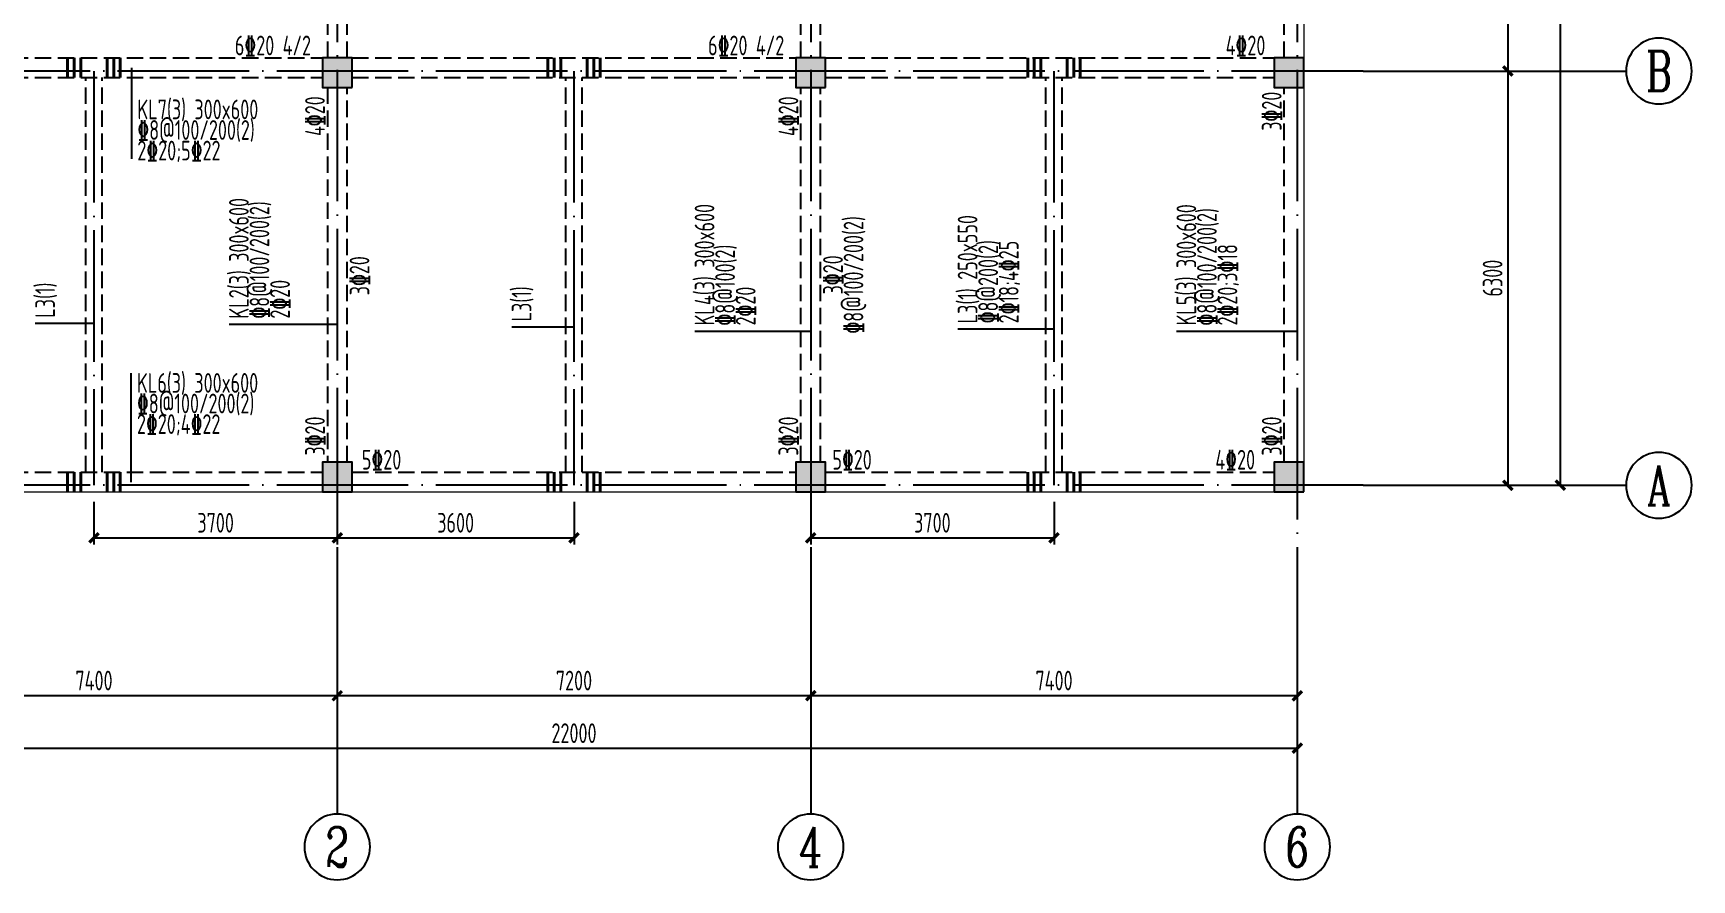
# Model space of a CAD drawing. Extents: x 9732137 to 18866768, y -962146 to 246094.
# Drawn here: x 9797674 to 9822899, y -400435 to -387559 of the extents above; entities that cross this region are included whole.
import ezdxf
from ezdxf.enums import TextEntityAlignment as Align

# ---------------------------------------------------------------- set-up
doc = ezdxf.new("R2010")
doc.units = 0
doc.header["$LTSCALE"] = 1000
for name, pattern in [('3', [500, 300, -200]), ('DASH', [0.35, 0.25, -0.1]), ('DOTE', [2.42, 2, -0.2, 0.02, -0.2])]:
    doc.linetypes.add(name, pattern=pattern)
doc.layers.get('0').update_dxf_attribs({"linetype": 'CONTINUOUS'})
doc.layers.get('Defpoints').update_dxf_attribs({"linetype": 'CONTINUOUS'})
for name, color, linetype in [('AXIS', 1, 'DOTE'), ('AXIS_DIM', 3, 'CONTINUOUS'), ('AXIS_NUM', 7, 'CONTINUOUS'), ('COLU', 7, 'CONTINUOUS'), ('DIM', 3, 'CONTINUOUS'), ('柱涂实', 54, 'CONTINUOUS'), ('梁虚线', 134, '3')]:
    doc.layers.add(name, color=color, linetype=linetype)
for name, color, linetype, lineweight in [('梁', 4, 'CONTINUOUS', 18), ('梁原位标注', 7, 'CONTINUOUS', 25), ('梁原位标注竖向', 7, 'CONTINUOUS', 25), ('梁集中标注', 2, 'CONTINUOUS', 25), ('梁集中标注竖向', 2, 'CONTINUOUS', 25), ('次梁箍筋', 1, 'CONTINUOUS', 40)]:
    doc.layers.add(name, color=color, linetype=linetype, lineweight=lineweight)
doc.styles.add('TSSD_Axis', font='Complex.shx', dxfattribs={"width": 0.7, "bigfont": 'hztxt.shx'})
doc.styles.add('TSSD_Dimension', font='Tssdeng.shx', dxfattribs={"width": 0.7, "bigfont": 'hztxt.shx'})
doc.styles.add('TSSD_Rein', font='Tssdeng.shx', dxfattribs={"width": 0.7, "bigfont": 'hztxt.shx'})
doc.dimstyles.new('TSSD_100_100$0', dxfattribs={"dimtxt": 300, "dimasz": 100, "dimexe": 100, "dimexo": 250, "dimgap": 80, "dimtad": 1, "dimdec": 0, "dimzin": 0, "dimdsep": 46, "dimtxsty": 'TSSD_Dimension', "dimblk1": 'ARCHTICK', "dimblk2": 'ARCHTICK', "dimsah": 1, "dimcen": 0, "dimclrd": 3, "dimclre": 256, "dimclrt": 7, "dimadec": 1, "dimazin": 0, "dimtfac": 1, "dimtdec": 0, "dimtix": 1, "dimtmove": 2, "dimatfit": 3, "dimldrblk": 'ARCHTICK', "dimfxl": 1, "dimtolj": 1, "dimtzin": 0, "dimarcsym": 0})

# ---------------------------------------------------------------- blocks, each defined once
blk = doc.blocks.new('ts_axno')
at = {"color": 0, "linetype": 'ByBlock', "lineweight": -2}
blk.add_circle((0, 0), 0.5, dxfattribs=at)
at = {"color": 0, "linetype": 'ByBlock', "lineweight": -2, "style": 'TSSD_Axis', "width": 0.7}
blk.add_attdef('A', text='', height=0.6, dxfattribs=at).set_placement((0, 0), align=Align.MIDDLE_CENTER)
blk = doc.blocks.new('_ArchTick')
at = {"color": 0, "linetype": 'ByBlock', "const_width": 0.5}
blk.add_lwpolyline([(-0.71, -0.71), (0.71, 0.71)], dxfattribs=at)
blk = doc.blocks.new('*D471')
at = {"layer": 'AXIS_DIM', "lineweight": -2}
for p, q in [((9809499, -395685), (9809499, -397735)), ((9816899, -395685), (9816899, -397735))]:
    blk.add_line(p, q, dxfattribs=at)
at = {"layer": 'AXIS_DIM', "color": 3, "lineweight": -2}
blk.add_line((9816899, -397635), (9809499, -397635), dxfattribs=at)
at = {"layer": 'Defpoints', "color": 0}
for p in [(9809499, -395435), (9816899, -395435), (9809499, -397635)]:
    blk.add_point(p, dxfattribs=at)
at = {"layer": 'AXIS_DIM', "color": 3, "lineweight": -2, "xscale": 100, "yscale": 100, "zscale": 100, "rotation": 180}
blk.add_blockref('_ArchTick', (9809499, -397635), dxfattribs=at)
at = {"layer": 'AXIS_DIM', "color": 3, "lineweight": -2, "xscale": 100, "yscale": 100, "zscale": 100}
blk.add_blockref('_ArchTick', (9816899, -397635), dxfattribs=at)
at = {"layer": 'AXIS_DIM', "color": 7, "insert": (9813199, -397405), "char_height": 300, "attachment_point": 5, "style": 'TSSD_Dimension'}
blk.add_mtext('\\A1;7400', dxfattribs=at)
blk = doc.blocks.new('*D472')
at = {"layer": 'AXIS_DIM', "lineweight": -2}
for p, q in [((9802299, -395685), (9802299, -397735)), ((9809499, -395685), (9809499, -397735))]:
    blk.add_line(p, q, dxfattribs=at)
at = {"layer": 'AXIS_DIM', "color": 3, "lineweight": -2}
blk.add_line((9809499, -397635), (9802299, -397635), dxfattribs=at)
at = {"layer": 'Defpoints', "color": 0}
for p in [(9802299, -395435), (9809499, -395435), (9802299, -397635)]:
    blk.add_point(p, dxfattribs=at)
at = {"layer": 'AXIS_DIM', "color": 3, "lineweight": -2, "xscale": 100, "yscale": 100, "zscale": 100, "rotation": 180}
blk.add_blockref('_ArchTick', (9802299, -397635), dxfattribs=at)
at = {"layer": 'AXIS_DIM', "color": 3, "lineweight": -2, "xscale": 100, "yscale": 100, "zscale": 100}
blk.add_blockref('_ArchTick', (9809499, -397635), dxfattribs=at)
at = {"layer": 'AXIS_DIM', "color": 7, "insert": (9805899, -397405), "char_height": 300, "attachment_point": 5, "style": 'TSSD_Dimension'}
blk.add_mtext('\\A1;7200', dxfattribs=at)
blk = doc.blocks.new('*D473')
at = {"layer": 'AXIS_DIM', "lineweight": -2}
for p, q in [((9794899, -395685), (9794899, -397735)), ((9802299, -395685), (9802299, -397735))]:
    blk.add_line(p, q, dxfattribs=at)
at = {"layer": 'AXIS_DIM', "color": 3, "lineweight": -2}
blk.add_line((9802299, -397635), (9794899, -397635), dxfattribs=at)
at = {"layer": 'Defpoints', "color": 0}
for p in [(9794899, -395435), (9802299, -395435), (9794899, -397635)]:
    blk.add_point(p, dxfattribs=at)
at = {"layer": 'AXIS_DIM', "color": 3, "lineweight": -2, "xscale": 100, "yscale": 100, "zscale": 100, "rotation": 180}
blk.add_blockref('_ArchTick', (9794899, -397635), dxfattribs=at)
at = {"layer": 'AXIS_DIM', "color": 3, "lineweight": -2, "xscale": 100, "yscale": 100, "zscale": 100}
blk.add_blockref('_ArchTick', (9802299, -397635), dxfattribs=at)
at = {"layer": 'AXIS_DIM', "color": 7, "insert": (9798599, -397405), "char_height": 300, "attachment_point": 5, "style": 'TSSD_Dimension'}
blk.add_mtext('\\A1;7400', dxfattribs=at)
blk = doc.blocks.new('*D474')
at = {"layer": 'AXIS_DIM', "lineweight": -2}
for p, q in [((9794899, -395685), (9794899, -398535)), ((9816899, -395685), (9816899, -398535))]:
    blk.add_line(p, q, dxfattribs=at)
at = {"layer": 'AXIS_DIM', "color": 3, "lineweight": -2}
blk.add_line((9794899, -398435), (9816899, -398435), dxfattribs=at)
at = {"layer": 'Defpoints', "color": 0}
for p in [(9794899, -395435), (9816899, -395435), (9816899, -398435)]:
    blk.add_point(p, dxfattribs=at)
at = {"layer": 'AXIS_DIM', "color": 3, "lineweight": -2, "xscale": 100, "yscale": 100, "zscale": 100, "rotation": 180}
blk.add_blockref('_ArchTick', (9794899, -398435), dxfattribs=at)
at = {"layer": 'AXIS_DIM', "color": 3, "lineweight": -2, "xscale": 100, "yscale": 100, "zscale": 100}
blk.add_blockref('_ArchTick', (9816899, -398435), dxfattribs=at)
at = {"layer": 'AXIS_DIM', "color": 7, "insert": (9805899, -398205), "char_height": 300, "attachment_point": 5, "style": 'TSSD_Dimension'}
blk.add_mtext('\\A1;22000', dxfattribs=at)
blk = doc.blocks.new('*D476')
at = {"layer": 'AXIS_DIM', "lineweight": -2}
for p, q in [((9818149, -385735), (9820199, -385735)), ((9818149, -388135), (9820199, -388135))]:
    blk.add_line(p, q, dxfattribs=at)
at = {"layer": 'AXIS_DIM', "color": 3, "lineweight": -2}
blk.add_line((9820099, -385735), (9820099, -388135), dxfattribs=at)
at = {"layer": 'Defpoints', "color": 0}
for p in [(9817899, -385735), (9817899, -388135), (9820099, -388135)]:
    blk.add_point(p, dxfattribs=at)
at = {"layer": 'AXIS_DIM', "color": 3, "lineweight": -2, "xscale": 100, "yscale": 100, "zscale": 100}
for p, rotation in [((9820099, -385735), 90), ((9820099, -388135), 270)]:
    blk.add_blockref('_ArchTick', p, dxfattribs=dict(at, rotation=rotation))
at = {"layer": 'AXIS_DIM', "color": 7, "insert": (9819869, -386935), "char_height": 300, "attachment_point": 5, "rotation": 90, "style": 'TSSD_Dimension'}
blk.add_mtext('\\A1;2400', dxfattribs=at)
blk = doc.blocks.new('*D477')
at = {"layer": 'AXIS_DIM', "lineweight": -2}
for p, q in [((9818149, -388135), (9820199, -388135)), ((9818149, -394435), (9820199, -394435))]:
    blk.add_line(p, q, dxfattribs=at)
at = {"layer": 'AXIS_DIM', "color": 3, "lineweight": -2}
blk.add_line((9820099, -388135), (9820099, -394435), dxfattribs=at)
at = {"layer": 'Defpoints', "color": 0}
for p in [(9817899, -388135), (9817899, -394435), (9820099, -394435)]:
    blk.add_point(p, dxfattribs=at)
at = {"layer": 'AXIS_DIM', "color": 3, "lineweight": -2, "xscale": 100, "yscale": 100, "zscale": 100}
for p, rotation in [((9820099, -388135), 90), ((9820099, -394435), 270)]:
    blk.add_blockref('_ArchTick', p, dxfattribs=dict(at, rotation=rotation))
at = {"layer": 'AXIS_DIM', "color": 7, "insert": (9819869, -391285), "char_height": 300, "attachment_point": 5, "rotation": 90, "style": 'TSSD_Dimension'}
blk.add_mtext('\\A1;6300', dxfattribs=at)
blk = doc.blocks.new('*D478')
at = {"layer": 'AXIS_DIM', "lineweight": -2}
for p, q in [((9818149, -379435), (9820999, -379435)), ((9818149, -394435), (9820999, -394435))]:
    blk.add_line(p, q, dxfattribs=at)
at = {"layer": 'AXIS_DIM', "color": 3, "lineweight": -2}
blk.add_line((9820899, -394435), (9820899, -379435), dxfattribs=at)
at = {"layer": 'Defpoints', "color": 0}
for p in [(9817899, -379435), (9820899, -379435), (9817899, -394435)]:
    blk.add_point(p, dxfattribs=at)
at = {"layer": 'AXIS_DIM', "color": 3, "lineweight": -2, "xscale": 100, "yscale": 100, "zscale": 100}
for p, rotation in [((9820899, -379435), 90), ((9820899, -394435), 270)]:
    blk.add_blockref('_ArchTick', p, dxfattribs=dict(at, rotation=rotation))
at = {"layer": 'AXIS_DIM', "color": 7, "insert": (9820669, -386935), "char_height": 300, "attachment_point": 5, "rotation": 90, "style": 'TSSD_Dimension'}
blk.add_mtext('\\A1;15000', dxfattribs=at)
blk = doc.blocks.new('*D479')
at = {"layer": 'Defpoints', "color": 0}
for p in [(9798599, -394435), (9802299, -394435), (9802299, -395235)]:
    blk.add_point(p, dxfattribs=at)
at = {"layer": 'DIM', "lineweight": -2}
for p, q in [((9798599, -394685), (9798599, -395335)), ((9802299, -394685), (9802299, -395335))]:
    blk.add_line(p, q, dxfattribs=at)
at = {"layer": 'DIM', "color": 3, "lineweight": -2}
blk.add_line((9798599, -395235), (9802299, -395235), dxfattribs=at)
at = {"layer": 'DIM', "color": 3, "lineweight": -2, "xscale": 100, "yscale": 100, "zscale": 100, "rotation": 180}
blk.add_blockref('_ArchTick', (9798599, -395235), dxfattribs=at)
at = {"layer": 'DIM', "color": 3, "lineweight": -2, "xscale": 100, "yscale": 100, "zscale": 100}
blk.add_blockref('_ArchTick', (9802299, -395235), dxfattribs=at)
at = {"layer": 'DIM', "color": 7, "insert": (9800449, -395005), "char_height": 300, "attachment_point": 5, "style": 'TSSD_Dimension'}
blk.add_mtext('\\A1;3700', dxfattribs=at)
blk = doc.blocks.new('*D480')
at = {"layer": 'Defpoints', "color": 0}
for p in [(9802299, -394435), (9805899, -394435), (9805899, -395235)]:
    blk.add_point(p, dxfattribs=at)
at = {"layer": 'DIM', "lineweight": -2}
for p, q in [((9802299, -394685), (9802299, -395335)), ((9805899, -394685), (9805899, -395335))]:
    blk.add_line(p, q, dxfattribs=at)
at = {"layer": 'DIM', "color": 3, "lineweight": -2}
blk.add_line((9802299, -395235), (9805899, -395235), dxfattribs=at)
at = {"layer": 'DIM', "color": 3, "lineweight": -2, "xscale": 100, "yscale": 100, "zscale": 100, "rotation": 180}
blk.add_blockref('_ArchTick', (9802299, -395235), dxfattribs=at)
at = {"layer": 'DIM', "color": 3, "lineweight": -2, "xscale": 100, "yscale": 100, "zscale": 100}
blk.add_blockref('_ArchTick', (9805899, -395235), dxfattribs=at)
at = {"layer": 'DIM', "color": 7, "insert": (9804099, -395005), "char_height": 300, "attachment_point": 5, "style": 'TSSD_Dimension'}
blk.add_mtext('\\A1;3600', dxfattribs=at)
blk = doc.blocks.new('*D481')
at = {"layer": 'Defpoints', "color": 0}
for p in [(9809499, -394435), (9813199, -394435), (9813199, -395235)]:
    blk.add_point(p, dxfattribs=at)
at = {"layer": 'DIM', "lineweight": -2}
for p, q in [((9809499, -394685), (9809499, -395335)), ((9813199, -394685), (9813199, -395335))]:
    blk.add_line(p, q, dxfattribs=at)
at = {"layer": 'DIM', "color": 3, "lineweight": -2}
blk.add_line((9809499, -395235), (9813199, -395235), dxfattribs=at)
at = {"layer": 'DIM', "color": 3, "lineweight": -2, "xscale": 100, "yscale": 100, "zscale": 100, "rotation": 180}
blk.add_blockref('_ArchTick', (9809499, -395235), dxfattribs=at)
at = {"layer": 'DIM', "color": 3, "lineweight": -2, "xscale": 100, "yscale": 100, "zscale": 100}
blk.add_blockref('_ArchTick', (9813199, -395235), dxfattribs=at)
at = {"layer": 'DIM', "color": 7, "insert": (9811349, -395005), "char_height": 300, "attachment_point": 5, "style": 'TSSD_Dimension'}
blk.add_mtext('\\A1;3700', dxfattribs=at)

msp = doc.modelspace()

# ---------------------------------------------------------------- hatches: boundary and pattern name
at = {"layer": '柱涂实'}
for points in [[(9802523.5, -388385.1), (9802523.5, -387935.1), (9802073.5, -387935.1), (9802073.5, -388385.1)], [(9809723.5, -388385.1), (9809723.5, -387935.1), (9809273.5, -387935.1), (9809273.5, -388385.1)], [(9816998.5, -388385.1), (9816998.5, -387935.1), (9816548.5, -387935.1), (9816548.5, -388385.1)], [(9802523.5, -394535.1), (9802523.5, -394085.1), (9802073.5, -394085.1), (9802073.5, -394535.1)], [(9809723.5, -394535.1), (9809723.5, -394085.1), (9809273.5, -394085.1), (9809273.5, -394535.1)], [(9816998.5, -394535.1), (9816998.5, -394085.1), (9816548.5, -394085.1), (9816548.5, -394535.1)]]:
    msp.add_hatch(color=256, dxfattribs=at).paths.add_polyline_path(points)

# ---------------------------------------------------------------- linework, layer by layer
at = {"layer": 'AXIS'}
for p, q in [((9802298.5, -378435.1, 0), (9802298.5, -395435.1, 0)), ((9809498.5, -378435.1, 0), (9809498.5, -395435.1, 0)), ((9816898.5, -378435.1, 0), (9816898.5, -395435.1, 0)), ((9817898.5, -388135.1, 0), (9793898.5, -388135.1, 0)), ((9798598.5, -388135.1, 0), (9798598.5, -394435.1, 0)), ((9805898.5, -388135.1, 0), (9805898.5, -394435.1, 0)), ((9813198.5, -388135.1, 0), (9813198.5, -394435.1, 0)), ((9817898.5, -394435.1, 0), (9793898.5, -394435.1, 0))]:
    msp.add_line(p, q, dxfattribs=at)
at = {"layer": 'AXIS_NUM'}
for p, q in [((9817898.5, -388135.1, 0), (9821898.5, -388135.1, 0)), ((9817898.5, -394435.1, 0), (9821898.5, -394435.1, 0)), ((9802298.5, -395435.1, 0), (9802298.5, -399435.1, 0)), ((9809498.5, -395435.1, 0), (9809498.5, -399435.1, 0)), ((9816898.5, -395435.1, 0), (9816898.5, -399435.1, 0))]:
    msp.add_line(p, q, dxfattribs=at)
at = {"layer": 'COLU', "ltscale": 1}
for points in [[(9802523.5, -388385.1), (9802523.5, -387935.1), (9802073.5, -387935.1), (9802073.5, -388385.1)], [(9809723.5, -388385.1), (9809723.5, -387935.1), (9809273.5, -387935.1), (9809273.5, -388385.1)], [(9816998.5, -388385.1), (9816998.5, -387935.1), (9816548.5, -387935.1), (9816548.5, -388385.1)], [(9802523.5, -394535.1), (9802523.5, -394085.1), (9802073.5, -394085.1), (9802073.5, -394535.1)], [(9809723.5, -394535.1), (9809723.5, -394085.1), (9809273.5, -394085.1), (9809273.5, -394535.1)], [(9816998.5, -394535.1), (9816998.5, -394085.1), (9816548.5, -394085.1), (9816548.5, -394535.1)]]:
    msp.add_lwpolyline(points, close=True, dxfattribs=at)
at = {"layer": '柱涂实', "linetype": 'Continuous'}
for points in [[(9802523.5, -388385.1), (9802523.5, -387935.1), (9802073.5, -387935.1), (9802073.5, -388385.1)], [(9809723.5, -388385.1), (9809723.5, -387935.1), (9809273.5, -387935.1), (9809273.5, -388385.1)], [(9816998.5, -388385.1), (9816998.5, -387935.1), (9816548.5, -387935.1), (9816548.5, -388385.1)], [(9802523.5, -394535.1), (9802523.5, -394085.1), (9802073.5, -394085.1), (9802073.5, -394535.1)], [(9809723.5, -394535.1), (9809723.5, -394085.1), (9809273.5, -394085.1), (9809273.5, -394535.1)], [(9816998.5, -394535.1), (9816998.5, -394085.1), (9816548.5, -394085.1), (9816548.5, -394535.1)]]:
    msp.add_lwpolyline(points, close=True, dxfattribs=at)
at = {"layer": '梁', "ltscale": 1}
for p, q in [((9816998.5, -385935.1, 0), (9816998.5, -387935.1, 0)), ((9816998.5, -388385.1, 0), (9816998.5, -394085.1, 0)), ((9795248.5, -394535.1), (9802073.5, -394535.1)), ((9802523.5, -394535.1), (9809273.5, -394535.1)), ((9809723.5, -394535.1), (9816548.5, -394535.1))]:
    msp.add_line(p, q, dxfattribs=at)
at = {"layer": '梁虚线', "linetype": 'DASH', "ltscale": 1}
for p, q in [((9802148.5, -385935.1, 0), (9802148.5, -387935.1, 0)), ((9802448.5, -387935.1), (9802448.5, -385935.1)), ((9809348.5, -387935.1), (9809348.5, -385935.1)), ((9809648.5, -387935.1), (9809648.5, -385935.1)), ((9816698.5, -387935.1), (9816698.5, -385935.1)), ((9795248.5, -387935.1), (9802073.5, -387935.1)), ((9802523.5, -387935.1), (9809273.5, -387935.1)), ((9809723.5, -387935.1), (9816548.5, -387935.1)), ((9795248.5, -388235.1), (9802073.5, -388235.1)), ((9798473.5, -394235.1), (9798473.5, -388235.1)), ((9798723.5, -394235.1), (9798723.5, -388235.1)), ((9802148.5, -388385.1, 0), (9802148.5, -394085.1, 0)), ((9802448.5, -394085.1), (9802448.5, -388385.1)), ((9802523.5, -388235.1), (9809273.5, -388235.1)), ((9805773.5, -394235.1), (9805773.5, -388235.1)), ((9806023.5, -394235.1), (9806023.5, -388235.1)), ((9809348.5, -394085.1), (9809348.5, -388385.1)), ((9809648.5, -394085.1), (9809648.5, -388385.1)), ((9809723.5, -388235.1), (9816548.5, -388235.1)), ((9813073.5, -394235.1), (9813073.5, -388235.1)), ((9813323.5, -394235.1), (9813323.5, -388235.1)), ((9816698.5, -394085.1), (9816698.5, -388385.1)), ((9795248.5, -394235.1), (9802073.5, -394235.1)), ((9802523.5, -394235.1), (9809273.5, -394235.1)), ((9809723.5, -394235.1), (9816548.5, -394235.1))]:
    msp.add_line(p, q, dxfattribs=at)
at = {"layer": '梁集中标注', "linetype": 'Continuous', "ltscale": 1}
for p, q in [((9799169.5, -388085.1, 0), (9799169.5, -389471.4, 0)), ((9799163.2, -394385.1, 0), (9799163.2, -392728.4, 0))]:
    msp.add_line(p, q, dxfattribs=at)
at = {"layer": '梁集中标注竖向', "color": 21, "linetype": 'Continuous', "ltscale": 1}
for p, q in [((9798598.5, -391976.1, 0), (9797706.2, -391976.1, 0)), ((9805898.5, -392032.7, 0), (9804951.4, -392032.7, 0)), ((9813198.5, -392061.9, 0), (9811734.8, -392061.9, 0))]:
    msp.add_line(p, q, dxfattribs=at)
at = {"layer": '梁集中标注竖向', "linetype": 'Continuous', "ltscale": 1}
for p, q in [((9802298.5, -391990, 0), (9800652.6, -391990, 0)), ((9809498.5, -392093.9, 0), (9807734.3, -392093.9, 0)), ((9816898.5, -392093.9, 0), (9815061.5, -392093.9, 0))]:
    msp.add_line(p, q, dxfattribs=at)
at = {"layer": '次梁箍筋', "linetype": 'Continuous', "ltscale": 1}
for p, q in [((9798198.5, -387935.1), (9798198.5, -388235.1)), ((9798298.5, -387935.1), (9798298.5, -388235.1)), ((9798398.5, -387935.1), (9798398.5, -388235.1)), ((9798798.5, -387935.1), (9798798.5, -388235.1)), ((9798898.5, -387935.1), (9798898.5, -388235.1)), ((9798998.5, -387935.1), (9798998.5, -388235.1)), ((9805498.5, -387935.1), (9805498.5, -388235.1)), ((9805598.5, -387935.1), (9805598.5, -388235.1)), ((9805698.5, -387935.1), (9805698.5, -388235.1)), ((9806098.5, -387935.1), (9806098.5, -388235.1)), ((9806198.5, -387935.1), (9806198.5, -388235.1)), ((9806298.5, -387935.1), (9806298.5, -388235.1)), ((9812798.5, -387935.1), (9812798.5, -388235.1)), ((9812898.5, -387935.1), (9812898.5, -388235.1)), ((9812998.5, -387935.1), (9812998.5, -388235.1)), ((9813398.5, -387935.1), (9813398.5, -388235.1)), ((9813498.5, -387935.1), (9813498.5, -388235.1)), ((9813598.5, -387935.1), (9813598.5, -388235.1)), ((9798198.5, -394235.1), (9798198.5, -394535.1)), ((9798298.5, -394235.1), (9798298.5, -394535.1)), ((9798398.5, -394235.1), (9798398.5, -394535.1)), ((9798798.5, -394235.1), (9798798.5, -394535.1)), ((9798898.5, -394235.1), (9798898.5, -394535.1)), ((9798998.5, -394235.1), (9798998.5, -394535.1)), ((9805498.5, -394235.1), (9805498.5, -394535.1)), ((9805598.5, -394235.1), (9805598.5, -394535.1)), ((9805698.5, -394235.1), (9805698.5, -394535.1)), ((9806098.5, -394235.1), (9806098.5, -394535.1)), ((9806198.5, -394235.1), (9806198.5, -394535.1)), ((9806298.5, -394235.1), (9806298.5, -394535.1)), ((9812798.5, -394235.1), (9812798.5, -394535.1)), ((9812898.5, -394235.1), (9812898.5, -394535.1)), ((9812998.5, -394235.1), (9812998.5, -394535.1)), ((9813398.5, -394235.1), (9813398.5, -394535.1)), ((9813498.5, -394235.1), (9813498.5, -394535.1)), ((9813598.5, -394235.1), (9813598.5, -394535.1))]:
    msp.add_line(p, q, dxfattribs=at)

# ---------------------------------------------------------------- block references
at = {"layer": 'AXIS_NUM'}
ref = msp.add_blockref('ts_axno', (9822398.5, -388135.1, 0), dxfattribs=dict(at, xscale=-1000, yscale=1000, zscale=1000))
ref.add_attrib('B', 'B', dxfattribs={"height": 600, "style": 'TSSD_Axis', "width": 0.7}).set_placement((9822398.5, -388135.1, 0), align=Align.MIDDLE_CENTER)
ref = msp.add_blockref('ts_axno', (9822398.5, -394435.1, 0), dxfattribs=dict(at, xscale=-1000, yscale=1000, zscale=1000))
ref.add_attrib('A', 'A', dxfattribs={"height": 600, "style": 'TSSD_Axis', "width": 0.7}).set_placement((9822398.5, -394435.1, 0), align=Align.MIDDLE_CENTER)
ref = msp.add_blockref('ts_axno', (9802298.5, -399935.1, 0), dxfattribs=dict(at, xscale=-1000, yscale=1000, zscale=1000, rotation=180))
ref.add_attrib('2', '2', dxfattribs={"height": 600, "style": 'TSSD_Axis', "width": 0.7}).set_placement((9802298.5, -399935.1, 0), align=Align.MIDDLE_CENTER)
ref = msp.add_blockref('ts_axno', (9809498.5, -399935.1, 0), dxfattribs=dict(at, xscale=-1000, yscale=1000, zscale=1000, rotation=180))
ref.add_attrib('4', '4', dxfattribs={"height": 600, "style": 'TSSD_Axis', "width": 0.7}).set_placement((9809498.5, -399935.1, 0), align=Align.MIDDLE_CENTER)
ref = msp.add_blockref('ts_axno', (9816898.5, -399935.1, 0), dxfattribs=dict(at, xscale=-1000, yscale=1000, zscale=1000, rotation=180))
ref.add_attrib('6', '6', dxfattribs={"height": 600, "style": 'TSSD_Axis', "width": 0.7}).set_placement((9816898.5, -399935.1, 0), align=Align.MIDDLE_CENTER)

# ---------------------------------------------------------------- texts
at = {"layer": '梁原位标注', "style": 'TSSD_Rein', "width": 0.7}
for s, p in [('6%%13220 4/2', (9801899.4, -387896.3)), ('6%%13220 4/2', (9809096, -387896.3)), ('4%%13220', (9816413.5, -387896.3)), ('5%%13220', (9803272.5, -394196.3)), ('5%%13220', (9810427.5, -394196.3)), ('4%%13220', (9816257, -394196.3))]:
    msp.add_text(s, height=300, dxfattribs=at).set_placement(p, align=Align.RIGHT)
at = {"layer": '梁原位标注竖向', "style": 'TSSD_Rein', "width": 0.7}
for s, p in [('4%%13220', (9802109.8, -388518.6)), ('4%%13220', (9809309.8, -388520.1)), ('3%%13220', (9816659.8, -388448.8))]:
    msp.add_text(s, height=300, rotation=90, dxfattribs=at).set_placement(p, align=Align.RIGHT)
for s, p in [('%%1328@100/200(2)', (9809999.8, -391235.1)), ('3%%13220', (9802487.3, -391248.3)), ('3%%13220', (9809687.3, -391235.1))]:
    msp.add_text(s, height=300, rotation=90, dxfattribs=at).set_placement(p, align=Align.TOP_CENTER)
for p in [(9802109.8, -393983.8), (9809309.8, -393983.8), (9816659.8, -393983.8)]:
    msp.add_text('3%%13220', height=300, rotation=90, dxfattribs=at).set_placement(p)
at = {"layer": '梁集中标注', "style": 'TSSD_Rein', "width": 0.7}
for s, p in [('KL7(3) 300x600', (9799258.5, -388868.7)), ('%%1328@100/200(2)', (9799258.5, -389181.6, 0)), ('2%%13220;5%%13222', (9799258.5, -389494.5, 0)), ('KL6(3) 300x600', (9799252.2, -393028.4, 0)), ('%%1328@100/200(2)', (9799252.2, -393341.3, 0)), ('2%%13220;4%%13222', (9799252.2, -393654.2, 0))]:
    msp.add_text(s, height=300, dxfattribs=at).set_placement(p)
at = {"layer": '梁集中标注竖向', "style": 'TSSD_Rein', "width": 0.7}
for s, p in [('KL2(3) 300x600', (9800952.6, -391901, 0)), ('%%1328@100/200(2)', (9801265.5, -391901)), ('KL4(3) 300x600', (9808034.3, -392004.9, 0)), ('KL5(3) 300x600', (9815361.5, -392004.9)), ('%%1328@100/200(2)', (9815674.4, -392004.9, 0)), ('%%1328@100(2)', (9808347.2, -392004.9, 0)), ('2%%13220;3%%13218', (9815987.3, -392004.9, 0)), ('2%%13220', (9801578.4, -391901, 0)), ('2%%13220', (9808660.1, -392004.9))]:
    msp.add_text(s, height=300, rotation=90, dxfattribs=at).set_placement(p)
at = {"layer": '梁集中标注竖向', "color": 21, "style": 'TSSD_Rein', "width": 0.7}
for s, p in [('L3(1) 250x550', (9812034.8, -391972.9)), ('%%1328@200(2)', (9812347.7, -391972.9, 0)), ('2%%13218;4%%13225', (9812660.6, -391972.9, 0)), ('L3(1)', (9798006.2, -391887.1, 0)), ('L3(1)', (9805251.4, -391943.7))]:
    msp.add_text(s, height=300, rotation=90, dxfattribs=at).set_placement(p)

# ---------------------------------------------------------------- dimensions: what is measured, and where the dimension line sits
at = {"layer": 'AXIS_DIM'}
for base, p1, p2, picture, middle in [((9820898.5, -379435.1, 0), (9817898.5, -394435.1, 0), (9817898.5, -379435.1, 0), '*D478', (9820668.5, -386935.1, 0)), ((9820098.5, -388135.1, 0), (9817898.5, -385735.1, 0), (9817898.5, -388135.1, 0), '*D476', (9819868.5, -386935.1, 0)), ((9820098.5, -394435.1, 0), (9817898.5, -388135.1, 0), (9817898.5, -394435.1, 0), '*D477', (9819868.5, -391285.1, 0))]:
    dim = msp.add_linear_dim(base=base, p1=p1, p2=p2, angle=90, dimstyle='TSSD_100_100$0', dxfattribs=at)
    dim.commit()
    dim.dimension.update_dxf_attribs({"geometry": picture, "text_midpoint": middle})
for base, p1, p2, picture, middle in [((9794898.5, -397635.1, 0), (9802298.5, -395435.1, 0), (9794898.5, -395435.1, 0), '*D473', (9798598.5, -397405.1, 0)), ((9816898.5, -398435.1, 0), (9794898.5, -395435.1, 0), (9816898.5, -395435.1, 0), '*D474', (9805898.5, -398205.1, 0)), ((9802298.5, -397635.1, 0), (9809498.5, -395435.1, 0), (9802298.5, -395435.1, 0), '*D472', (9805898.5, -397405.1, 0)), ((9809498.5, -397635.1, 0), (9816898.5, -395435.1, 0), (9809498.5, -395435.1, 0), '*D471', (9813198.5, -397405.1, 0))]:
    dim = msp.add_linear_dim(base=base, p1=p1, p2=p2, dimstyle='TSSD_100_100$0', dxfattribs=at)
    dim.commit()
    dim.dimension.update_dxf_attribs({"geometry": picture, "text_midpoint": middle})
at = {"layer": 'DIM'}
for base, p1, p2, picture, middle in [((9802298.5, -395235.1, 0), (9798598.5, -394435.1, 0), (9802298.5, -394435.1, 0), '*D479', (9800448.5, -395005.1, 0)), ((9805898.5, -395235.1, 0), (9802298.5, -394435.1, 0), (9805898.5, -394435.1, 0), '*D480', (9804098.5, -395005.1, 0)), ((9813198.5, -395235.1, 0), (9809498.5, -394435.1, 0), (9813198.5, -394435.1, 0), '*D481', (9811348.5, -395005.1, 0))]:
    dim = msp.add_linear_dim(base=base, p1=p1, p2=p2, dimstyle='TSSD_100_100$0', dxfattribs=at)
    dim.commit()
    dim.dimension.update_dxf_attribs({"geometry": picture, "text_midpoint": middle})

doc.saveas('drawing.dxf')
